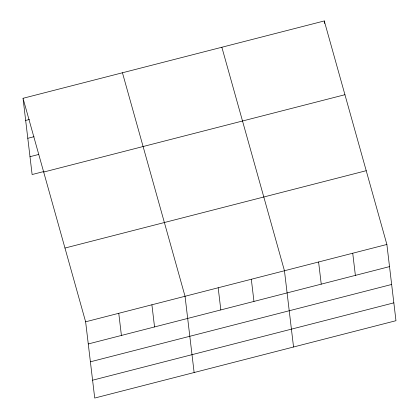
<?xml version="1.0" encoding="UTF-8"?>
<svg xmlns="http://www.w3.org/2000/svg" width="419" height="419" viewBox="0 0 419 419"><rect width="100%" height="100%" fill="white"/><g stroke="black" fill="none" stroke-linecap="round" stroke-linejoin="round"><path stroke-width="0.63" d="M23.029 98.297L324.28 20.95L386.878 244.46L395.971 320.703L94.72 398.05L85.628 321.802L23.029 98.297L32.122 174.54L44 171.491M25.669 120.447L29.424 119.483M27.801 138.296L34.054 136.694M29.995 156.69L38.747 154.443M43.686 172.052L344.937 94.71M64.971 248.048L366.222 170.701M85.628 321.802L386.878 244.46M88.273 343.957L389.518 266.615M90.399 361.807L391.65 284.464M92.594 380.201L393.844 302.853M221.855 47.247L284.454 270.758L293.546 347M122.442 72.77L185.041 296.28L194.133 372.528M352.735 253.228L355.38 275.377M324.28 20.95L324.578 23.48M318.597 261.99L321.237 284.145M251.316 279.264L253.961 301.418M218.179 287.774L220.823 309.929M151.903 304.791L154.548 326.94M118.766 313.297L121.41 335.451"/></g></svg>
